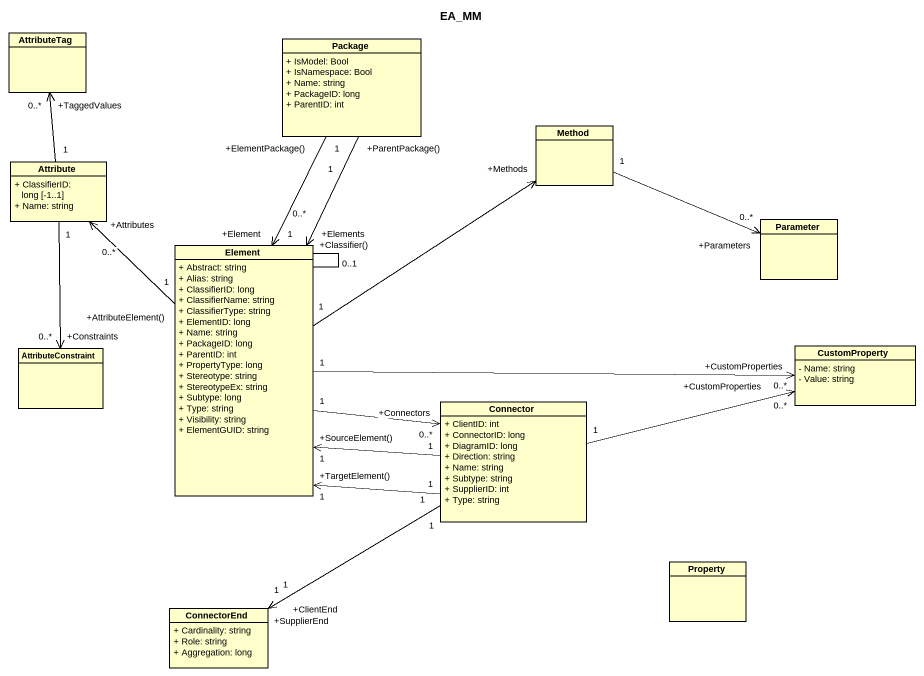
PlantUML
@startuml
title EA_MM
hide circle
hide empty members
skinparam classAttributeIconSize 0
class AttributeTag
class "Package" as Package_ {
  + IsModel: Bool
  + IsNamespace: Bool
  + Name: string
  + PackageID: long
  + ParentID: int
}
class Method
class Attribute {
  + ClassifierID: long [-1..1]
  + Name: string
}
class Parameter
class Element {
  + Abstract: string
  + Alias: string
  + ClassifierID: long
  + ClassifierName: string
  + ClassifierType: string
  + ElementID: long
  + Name: string
  + PackageID: long
  + ParentID: int
  + PropertyType: long
  + Stereotype: string
  + StereotypeEx: string
  + Subtype: long
  + Type: string
  + Visibility: string
  + ElementGUID: string
}
class AttributeConstraint
class CustomProperty {
  - Name: string
  - Value: string
}
class Connector {
  + ClientID: int
  + ConnectorID: long
  + DiagramID: long
  + Direction: string
  + Name: string
  + Subtype: string
  + SupplierID: int
  + Type: string
}
class Property
class ConnectorEnd {
  + Cardinality: string
  + Role: string
  + Aggregation: long
}
Package_ "+ElementPackage()\n1" --> "+Element\n1" Element
Package_ "+ParentPackage()\n1" --> "+Elements\n0..*" Element
Method "1" -right-> "+Parameters\n0..*" Parameter
Attribute "1" -up-> "+TaggedValues\n0..*" AttributeTag
Attribute "1" --> "+Constraints\n0..*" AttributeConstraint
Element "1" -up-> "+Methods" Method
Element "+AttributeElement()\n1" -up-> "+Attributes\n0..*" Attribute
Element -- "+Classifier()\n0..1" Element
Element "1" -right-> "+CustomProperties\n0..*" CustomProperty
Element "1" -right-> "+Connectors\n0..*" Connector
Connector "1" -left-> "+SourceElement()\n1" Element
Connector "1" -left-> "+TargetElement()\n1" Element
Connector "1" -right-> "+CustomProperties\n0..*" CustomProperty
Connector "1" -left-> "+SupplierEnd\n1" ConnectorEnd
Connector "1" -left-> "+ClientEnd\n1" ConnectorEnd
@enduml
